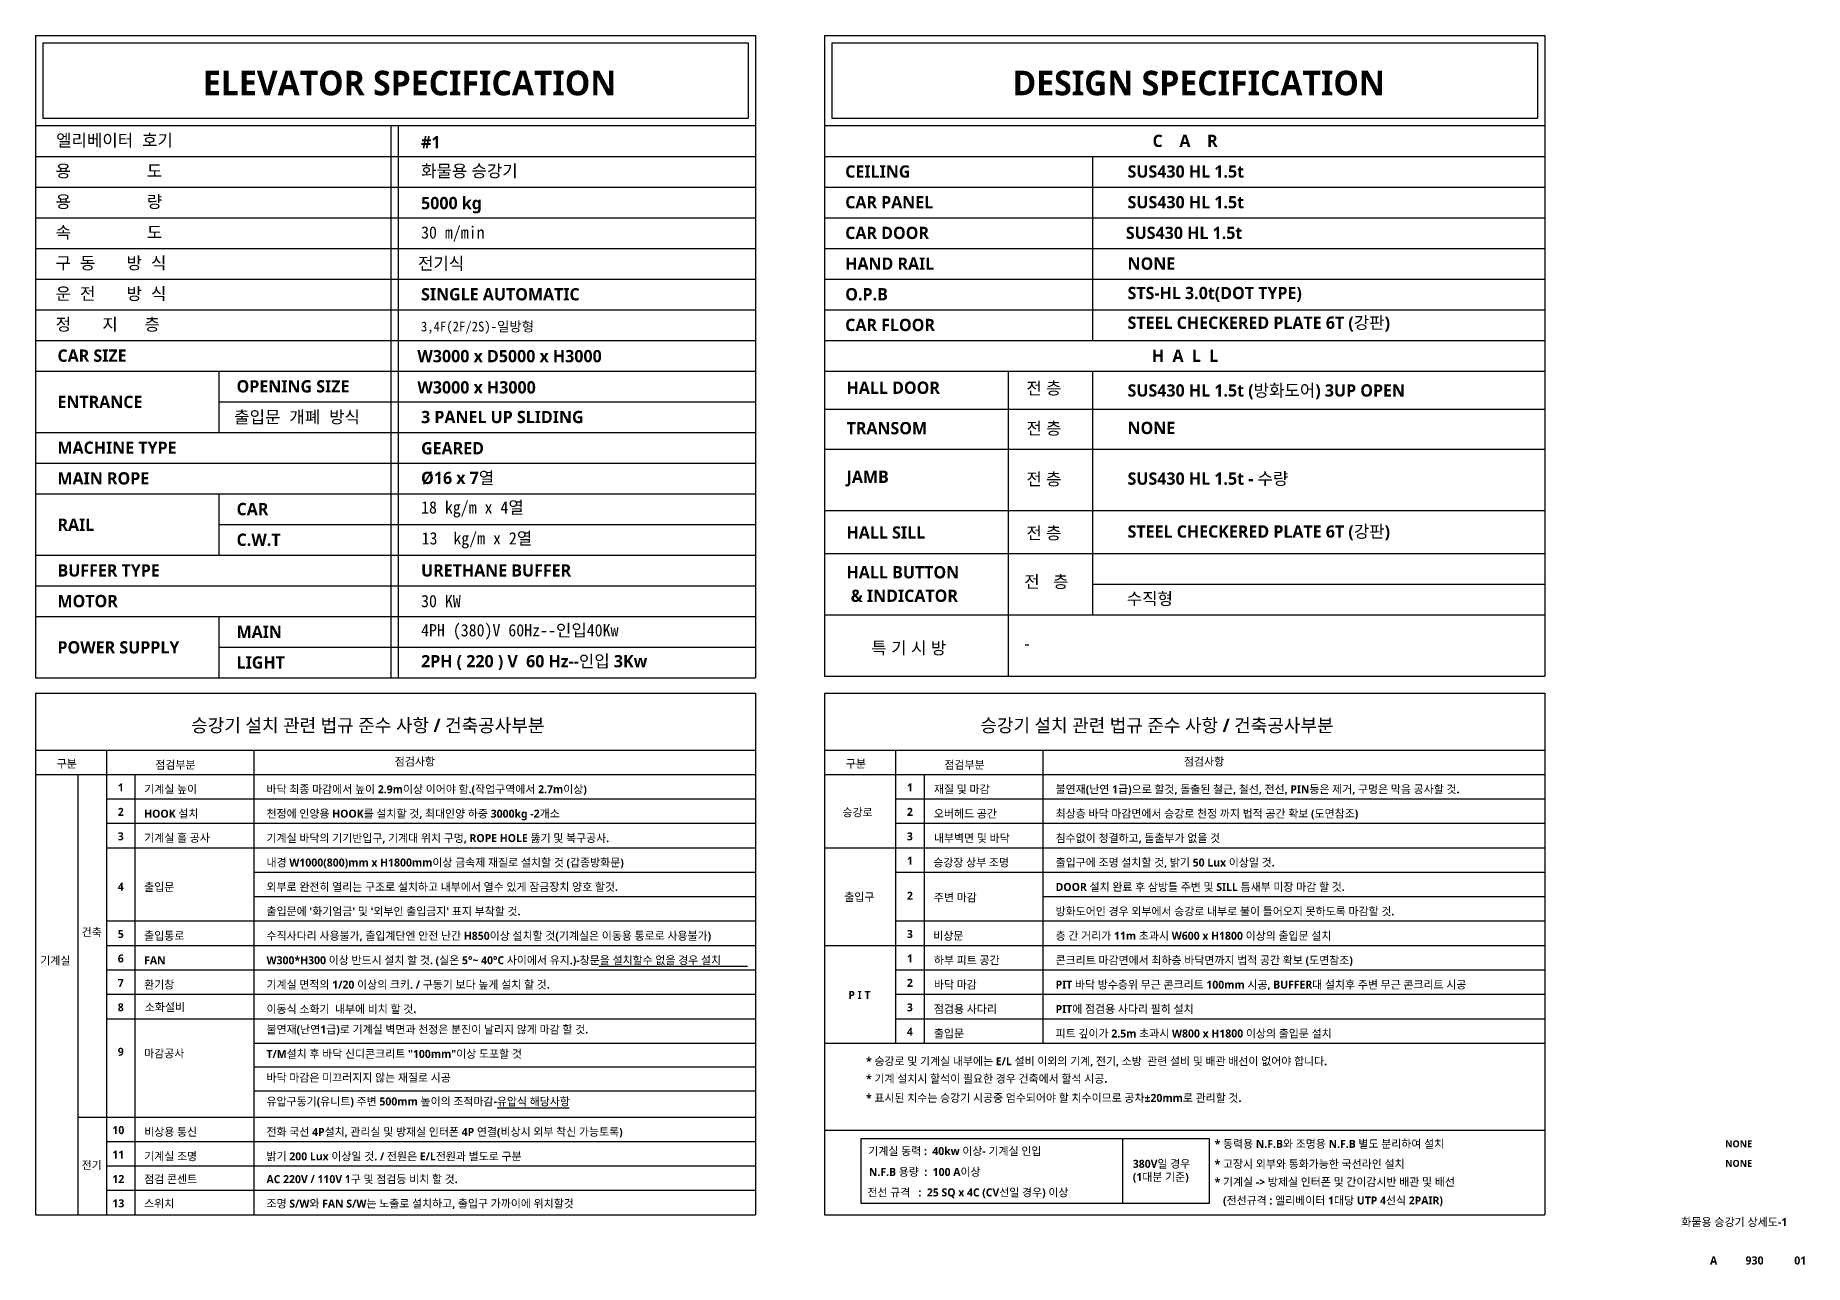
# Model space of a CAD drawing. Header units: millimetres. Extents: x 2370 to 266135, y -585395 to 33485.
# Drawn here: x 2370 to 48362, y 1528 to 33485 of the extents above; entities that cross this region are included whole.
import ezdxf
from ezdxf.enums import TextEntityAlignment as Align

# ---------------------------------------------------------------- set-up
doc = ezdxf.new("R2010")
doc.units = ezdxf.units.MM
doc.layers.add('A-ANNO-TITL', color=7, linetype='Continuous')
doc.layers.add('BOX', color=20, linetype='Continuous', lineweight=25)
doc.styles.add('SH_진천_나눔', font='')
doc.styles.get('SH_진천_나눔').set_extended_font_data('NanumGothic', bold=True)

msp = doc.modelspace()

# ---------------------------------------------------------------- linework, layer by layer
at = {"color": 4}
for p, q in [((2370.2, 33485.3), (2370.2, 16779.6)), ((2370.2, 33485.3), (21093.4, 33485.3)), ((2561.7, 33293.9), (2561.7, 31329.7)), ((2561.7, 33293.9), (20902, 33293.9)), ((20902, 33293.9), (20902, 31329.7)), ((21093.4, 33485.3), (21093.4, 16779.6)), ((22883.7, 33485.3), (22883.7, 16826.9)), ((22883.7, 33485.3), (41606.9, 33485.3)), ((23075.2, 33293.9), (23075.2, 31329.7)), ((23075.2, 33293.9), (41415.5, 33293.9)), ((41415.5, 33293.9), (41415.5, 31329.7)), ((41606.9, 33485.3), (41606.9, 16826.9)), ((2561.7, 31329.7), (20902, 31329.7)), ((23075.2, 31329.7), (41415.5, 31329.7)), ((2370.2, 31138.2), (21093.4, 31138.2)), ((11611.7, 31138.2), (11611.7, 16779.6)), ((11803.1, 31138.2), (11803.1, 16779.6)), ((22883.7, 31138.2), (41606.9, 31138.2)), ((2370.2, 30340.5), (21093.4, 30340.5)), ((22883.7, 30340.5), (41606.9, 30340.5)), ((2370.2, 29542.8), (21093.4, 29542.8)), ((22883.7, 29542.8), (41606.9, 29542.8)), ((2370.2, 28745.1), (21093.4, 28745.1)), ((22883.7, 28745.1), (41606.9, 28745.1)), ((2370.2, 27947.4), (21093.4, 27947.4)), ((22883.7, 27947.4), (41606.9, 27947.4)), ((2370.2, 27149.7), (21093.4, 27149.7)), ((22883.7, 27149.7), (41606.9, 27149.7)), ((2370.2, 26352), (21093.4, 26352)), ((22883.7, 26352), (41606.9, 26352)), ((2370.2, 25554.3), (21093.4, 25554.3)), ((22883.7, 25554.3), (41606.9, 25554.3)), ((2370.2, 24756.6), (21093.4, 24756.6)), ((22883.7, 24756.6), (41606.9, 24756.6)), ((27655, 24756.6), (27655, 16826.9)), ((7141.5, 23958.9), (21093.4, 23958.9)), ((22883.7, 23769.5), (41606.9, 23769.5)), ((2370.2, 23161.2), (21093.4, 23161.2)), ((22883.7, 22731.6), (41606.9, 22731.6)), ((2370.2, 22363.5), (21093.4, 22363.5)), ((2370.2, 21565.8), (21093.4, 21565.8)), ((7141.5, 20768.1), (21093.4, 20768.1)), ((22883.7, 21136.2), (41606.9, 21136.2)), ((2370.2, 19970.4), (21093.4, 19970.4)), ((22883.7, 20017.7), (41606.9, 20017.7)), ((2370.2, 19172.7), (21093.4, 19172.7)), ((29850.1, 19220), (41606.9, 19220)), ((22883.7, 18422.3), (41606.9, 18422.3)), ((2370.2, 18375), (21093.4, 18375)), ((7141.5, 18375), (7141.5, 16779.6)), ((7141.5, 17577.3), (21093.4, 17577.3)), ((2370.2, 16779.6), (21093.4, 16779.6)), ((22883.7, 16826.9), (41606.9, 16826.9)), ((2370.2, 16380.3), (2370.2, 2822.4)), ((2370.2, 16380.3), (21093.4, 16380.3)), ((21093.4, 16380.3), (21093.4, 2822.4)), ((22883.7, 16380.3), (22883.7, 2822.4)), ((22883.7, 16380.3), (41606.9, 16380.3)), ((41606.9, 16380.3), (41606.9, 2822.4)), ((2370.2, 14906.7), (21093.4, 14906.7)), ((4215.6, 14906.7), (4215.6, 2822.4)), ((8047.8, 14906.7), (8047.8, 2822.4)), ((22883.7, 14906.7), (41606.9, 14906.7)), ((2370.2, 14271.7), (21093.4, 14271.7)), ((3474.3, 14271.7), (3474.3, 2822.4)), ((4957, 14271.7), (4957, 2822.4)), ((22883.7, 14271.7), (41606.9, 14271.7)), ((24729.1, 13636.7), (41606.9, 13636.7)), ((24729.1, 13001.7), (41606.9, 13001.7)), ((22883.7, 12366.7), (41606.9, 12366.7)), ((24729.1, 11731.7), (41606.9, 11731.7)), ((28561.3, 11096.7), (41606.9, 11096.7)), ((24729.1, 10461.6), (41606.9, 10461.6)), ((22883.7, 9826.6), (41606.9, 9826.6)), ((24729.1, 9191.6), (41606.9, 9191.6)), ((24729.1, 8556.6), (41606.9, 8556.6)), ((24729.1, 7921.6), (41606.9, 7921.6)), ((22883.7, 7286.6), (41606.9, 7286.6)), ((22883.7, 5019.6), (41606.9, 5019.6)), ((2370.2, 2822.4), (21093.4, 2822.4)), ((22883.7, 2822.4), (41606.9, 2822.4))]:
    msp.add_line(p, q, dxfattribs=at)
at = {"color": 2}
for p, q in [((29850.1, 30340.5), (29850.1, 25554.3)), ((7141.5, 24756.6), (7141.5, 23161.2)), ((29850.1, 24756.6), (29850.1, 18422.3)), ((7141.5, 21565.8), (7141.5, 19970.4))]:
    msp.add_line(p, q, dxfattribs=at)
at = {"color": 3}
for p, q in [((24729.1, 14906.7), (24729.1, 7286.6)), ((28561.3, 14906.7), (28561.3, 7286.6)), ((25470.5, 14271.7), (25470.5, 7286.6)), ((4215.6, 13636.7), (21093.4, 13636.7)), ((4215.6, 13001.7), (21093.4, 13001.7)), ((4215.6, 12366.7), (21093.4, 12366.7)), ((8047.8, 11731.7), (21093.4, 11731.7)), ((8047.8, 11096.7), (21093.4, 11096.7)), ((4215.6, 10461.6), (21093.4, 10461.6)), ((4215.6, 9826.6), (21093.4, 9826.6)), ((17014.8, 9285.7), (20886.4, 9285.7)), ((4215.6, 9191.6), (21093.4, 9191.6)), ((4215.6, 8556.6), (21093.4, 8556.6)), ((4215.6, 7921.6), (21093.4, 7921.6)), ((8047.8, 7286.6), (21093.4, 7286.6)), ((8047.8, 6667.9), (21093.4, 6667.9)), ((8047.8, 6049.2), (21093.4, 6049.2)), ((14373.1, 5605.3), (16247.2, 5605.3)), ((3474.3, 5365.2), (21093.4, 5365.2)), ((4215.6, 4730.2), (21093.4, 4730.2)), ((4215.6, 4095.2), (21093.4, 4095.2)), ((4215.6, 3460.1), (21093.4, 3460.1))]:
    msp.add_line(p, q, dxfattribs=at)
at = {"layer": 'BOX', "color": 20}
msp.add_line((23833, 4805.2), (32886.6, 4805.2), dxfattribs=at)
for points in [[(32886.6, 3117.9), (23833, 3117.9), (23833, 4805.2)], [(30627.6, 4805.2), (30627.6, 3117.9)], [(32886.6, 4805.2), (32886.6, 3117.9)]]:
    msp.add_lwpolyline(points, dxfattribs=at)

# ---------------------------------------------------------------- texts
at = {"color": 3, "style": 'SH_진천_나눔'}
for s, height, p in [('승강기 설치 관련 법규 준수 사항 / 건축공사부분', 343.3, (6420.7, 15374.3)), ('승강기 설치 관련 법규 준수 사항 / 건축공사부분', 343.3, (26934.2, 15374.3)), ('점검사항', 208.06, (11713.3, 14502.1)), ('점검사항', 208.06, (32226.8, 14502.1)), ('구분', 208.06, (2924.9, 14445.8)), ('점검부분', 208.06, (5488.5, 14417.6)), ('구분', 208.06, (23438.4, 14445.8)), ('점검부분', 208.06, (26002, 14417.6)), ('1', 208.1, (4511.9, 13828.3)), ('기계실 높이', 208.06, (5198.3, 13782.6)), ('바닥 최종 마감에서 높이 2.9m이상 이어야 함.(작업구역에서 2.7m이상)', 208.06, (8378.5, 13782.6)), ('1', 208.1, (25025.4, 13828.3)), ('재질 및 마감', 208.06, (25728.6, 13782.6)), ('불연재(난연 1급)으로 할것, 돌출된 철근, 철선, 전선, PIN등은 제거, 구멍은 막음 공사할 것.', 208.06, (28892, 13782.6)), ('2', 208.1, (4511.9, 13193.3)), ('HOOK 설치', 208.06, (5198.3, 13147.5)), ('천정에 인양용 HOOK를 설치할 것, 최대인양 하중 3000kg -2개소', 208.06, (8378.5, 13147.5)), ('승강로', 208.06, (23352, 13180.8)), ('2', 208.1, (25025.4, 13193.3)), ('오버헤드 공간', 208.06, (25728.6, 13147.5)), ('최상층 바닥 마감면에서 승강로 천정 까지 법적 공간 확보 (도면참조)', 208.06, (28892, 13147.5)), ('3', 208.1, (4511.9, 12558.3)), ('기계실 홀 공사', 208.06, (5198.3, 12516.6)), ('기계실 바닥의 기기반입구, 기계대 위치 구멍, ROPE HOLE 뚫기 및 복구공사.', 208.06, (8378.5, 12512.5)), ('3', 208.1, (25025.4, 12558.3)), ('내부벽면 및 바닥', 208.06, (25728.6, 12512.5)), ('침수없이 청결하고, 돌출부가 없을 것', 208.06, (28892, 12512.5)), ('내경 W1000(800)mm x H1800mm이상 금속제 재질로 설치할 것 (갑종방화문) ', 208.06, (8378.5, 11877.5)), ('1', 208.1, (25025.4, 11923.2)), ('승강장 상부 조명', 208.06, (25711.8, 11877.5)), ('출입구에 조명 설치할 것, 밝기 50 Lux 이상일 것.', 208.06, (28892, 11877.5)), ('4', 208.1, (4511.9, 11248.9)), ('출입문 ', 208.06, (5198.3, 11239.3)), ('외부로 완전히 열리는 구조로 설치하고 내부에서 열수 있게 잠금장치 양호 할것. ', 208.06, (8378.5, 11242.5)), ('출입구', 208.06, (23396.8, 10979.3)), ('2', 208.1, (25025.4, 11014.6)), ('주변 마감', 208.06, (25728.6, 10968.9)), ('DOOR 설치 완료 후 삼방틀 주변 및 SILL 틈새부 미장 마감 할 것.', 208.06, (28892, 11242.5)), ("출입문에 '화기엄금' 및 '외부인 출입금지' 표지 부착할 것.", 208.06, (8378.5, 10607.5)), ('방화도어인 경우 외부에서 승강로 내부로 불이 들어오지 못하도록 마감할 것. ', 208.06, (28892, 10607.5)), ('건축', 208.06, (3574, 10067)), ('5', 208.1, (4511.9, 10018.2)), ('출입통로', 208.06, (5198.3, 9972.5)), ('수직사다리 사용불가, 출입계단엔 안전 난간 H850이상 설치할 것(기계실은 이동용 통로로 사용불가) ', 208.06, (8378.5, 9972.5)), ('3', 208.1, (25025.4, 10018.2)), ('비상문', 208.06, (25711.8, 9972.5)), ('층 간 거리가 11m 초과시 W600 x H1800 이상의 출입문 설치', 208.06, (28892, 9972.5)), ('기계실', 208.06, (2498.5, 9330)), ('6', 208.1, (4511.9, 9383.2)), ('FAN', 208.06, (5198.3, 9337.5)), ('W300*H300 이상 반드시 설치 할 것. (실온 5%%D~ 40%%DC 사이에서 유지.)-창문을 설치할수 없을 경우 설치', 208.06, (8378.5, 9337.5)), ('1', 208.1, (25025.4, 9383.2)), ('하부 피트 공간', 208.06, (25728.6, 9337.5)), ('콘크리트 마감면에서 최하층 바닥면까지 법적 공간 확보 (도면참조)', 208.06, (28892, 9337.5)), ('7', 208.1, (4511.9, 8748.2)), ('환기창', 208.06, (5198.3, 8702.4)), ('기계실 면적의 1/20 이상의 크키. / 구동기 보다 높게 설치 할 것.', 208.06, (8378.5, 8702.4)), ('2', 208.1, (25025.4, 8748.2)), ('바닥 마감', 208.06, (25728.6, 8702.4)), ('PIT 바닥 방수층위 무근 콘크리트 100mm 시공, BUFFER대 설치후 주변 무근 콘크리트 시공', 208.06, (28892, 8702.4)), ('8', 208.1, (4511.9, 8113.2)), ('소화설비', 208.06, (5215.1, 8118.3)), ('이동식 소화기  내부에 비치 할 것.', 208.06, (8378.5, 8067.4)), ('P I T', 208.06, (23504.8, 8435.9)), ('3', 208.1, (25025.4, 8113.2)), ('점검용 사다리', 208.06, (25728.6, 8067.4)), ('PIT에 점검용 사다리 필히 설치', 208.06, (28892, 8067.4)), ('불연재(난연1급)로 기계실 벽면과 천정은 분진이 날리지 않게 마감 할 것.', 208.06, (8378.5, 7537.6)), ('4', 208.1, (25025.4, 7478.1)), ('출입문', 208.06, (25728.6, 7432.4)), ('피트 깊이가 2.5m 초과시 W800 x H1800 이상의 출입문 설치', 208.06, (28892, 7432.4)), ('9', 208.1, (4511.9, 6958.6)), ('마감공사', 208.06, (5198.3, 6912.8)), ('T/M설치 후 바닥 신디콘크리트 "100mm"이상 도포할 것', 208.06, (8378.5, 6902.6)), ('* 승강로 및 기계실 내부에는 E/L 설비 이외의 기계, 전기, 소방  관련 설비 및 배관 배선이 없어야 합니다. ', 208.06, (23964, 6712.7)), ('바닥 마감은 미끄러지지 않는 재질로 시공', 208.06, (8378.5, 6284)), ('* 기계 설치시 할석이 필요한 경우 건축에서 할석 시공.', 208.06, (23964, 6256.3)), ('* 표시된 치수는 승강기 시공중 엄수되어야 할 치수이므로 공차%%P20mm로 관리할 것. ', 208.06, (23964, 5757.6)), ('유압구동기(유니트) 주변 500mm 높이의 조적마감-유압식 해당사항', 208.06, (8378.5, 5665.3)), ('10', 208.06, (4371.3, 4921.7)), ('비상용 통신', 208.06, (5198.3, 4875.7)), ('전화 국선 4P설치, 관리실 및 방재실 인터폰 4P 연결(비상시 외부 착신 가능토록)', 208.06, (8378.5, 4875.7)), ('기계실 동력 :  40kw 이상- 기계실 인입', 208.06, (24022.1, 4375.2)), ('* 동력용 N.F.B와 조명용 N.F.B 별도 분리하여 설치 ', 208.06, (33024.9, 4561.9)), ('전기', 208.06, (3574, 4009.7)), ('11', 208.06, (4371.3, 4286.7)), ('기계실 조명', 208.06, (5198.3, 4238.3)), ('밝기 200 Lux 이상일 것. / 전원은 E/L전원과 별도로 구분', 208.06, (8378.5, 4238.3)), (' 380V일 경우 ', 208.06, (30827.8, 4044.3)), ('* 고장시 외부와 통화가능한 국선라인 설치', 208.06, (33024.9, 4041)), ('12', 208.06, (4371.3, 3651.7)), ('점검 콘센트', 208.06, (5198.3, 3645.8)), ('AC 220V / 110V 1구 및 점검등 비치 할 것.', 208.06, (8378.5, 3645.8)), ('N.F.B 용량  :  100 A이상', 208.06, (24038.1, 3832.8)), (' (1대분 기준) ', 208.06, (30827.8, 3702.9)), ('* 기계실 -> 방제실 인터폰 및 간이감시반 배관 및 배선', 208.06, (33024.9, 3573.6)), ('13', 208.06, (4371.3, 3018.1)), ('스위치', 208.06, (5198.3, 3010.8)), ('조명 S/W와 FAN S/W는 노출로 설치하고, 출입구 가까이에 위치할것', 208.06, (8378.5, 3010.8)), ('전선 규격   :  25 SQ x 4C (CV선일 경우) 이상 ', 208.06, (23999.6, 3300.7)), ('(전선규격 : 엘리베이터 1대당 UTP 4선식 2PAIR) ', 208.06, (33243.7, 3091.7))]:
    msp.add_text(s, height=height, dxfattribs=at).set_placement(p)
at = {"color": 2, "style": 'SH_진천_나눔'}
for s, insert, char_height, attachment_point in [('ELEVATOR SPECIFICATION', (12098.5, 32242.5), 638.163, 5), ('DESIGN SPECIFICATION', (32612, 32242.5), 638.163, 5), ('{\\fGulim|b0|i0|c129|p49;엘리베이터  호기}', (2909, 30741.5), 319.082, 4), ('C    A    R', (32257.4, 30741.5), 319.082, 5), ('{\\fGulim|b0|i0|c129|p49;용                 도}', (2896.9, 29943.8), 319.082, 4), ('CEILING', (23422.5, 29943.8), 319.08, 4), ('{\\fGulim|b0|i0|c129|p49;용                 량}', (2896.9, 29146.1), 319.082, 4), ('CAR PANEL', (23422.5, 29146.1), 319.08, 4), ('{\\fGulim|b0|i0|c129|p49;속                 도}', (2896.9, 28348.4), 319.082, 4), ('CAR DOOR', (23422.5, 28348.4), 319.08, 4), ('{\\fGulim|b0|i0|c129|p49;구  동       방  식}', (2896.9, 27550.6), 319.082, 4), ('HAND RAIL', (23422.5, 27550.6), 319.08, 4), ('NONE', (30762.2, 27550.6), 319.08, 4), ('{\\fGulim|b0|i0|c129|p49;운  전       방  식}', (2896.9, 26752.9), 319.082, 4), ('SINGLE AUTOMATIC', (12396.7, 26752.9), 319.082, 4), ('O.P.B', (23422.5, 26752.9), 319.08, 4), ('STS-HL 3.0t(DOT TYPE) ', (30762.2, 26752.9), 319.082, 4), ('{\\fGulim|b0|i0|c129|p49;정       지      층}', (2896.9, 25955.2), 319.082, 4), ('CAR FLOOR', (23422.5, 25955.2), 319.08, 4), ('CAR SIZE', (2944.7, 25157.5), 319.08, 4), ('H  A  L  L', (32257.4, 25157.5), 319.08, 5), ('OPENING SIZE', (7600.3, 24359.8), 319.082, 4), ('HALL DOOR', (23458.2, 24322.8), 319.08, 4), ('{\\fGulim|b0|i0|c129|p2;전} {\\fGulim|b0|i0|c129|p2;층}', (28133.2, 24296.3), 319.082, 4), ('ENTRANCE', (2944.7, 23955), 319.08, 4), ('{\\fGulim|b0|i0|c129|p49;출입문  개폐  방식}', (7539.2, 23546.9), 319.082, 4), ('{\\fGulim|b0|i0|c129|p2;전} {\\fGulim|b0|i0|c129|p2;층}', (28133.2, 23253.2), 319.082, 4), ('TRANSOM', (23458.2, 23272), 319.08, 4), ('NONE', (30762.2, 23278), 319.08, 4), ('MACHINE TYPE', (2944.7, 22764.4), 319.082, 4), ('MAIN ROPE', (2944.7, 21966.7), 319.08, 4), ('JAMB', (23458.2, 21962.9), 319.08, 4), ('{\\fGulim|b0|i0|c129|p2;전} {\\fGulim|b0|i0|c129|p2;층}', (28133.2, 21933.9), 319.082, 4), ('CAR', (7600.3, 21169), 319.08, 4), ('RAIL', (2944.7, 20764.2), 319.08, 4), ('HALL SILL', (23458.2, 20559.7), 319.08, 4), ('{\\fGulim|b0|i0|c129|p2;전} {\\fGulim|b0|i0|c129|p2;층}', (28133.2, 20530.8), 319.082, 4), ('C.W.T', (7600.3, 20371.3), 319.08, 4), ('BUFFER TYPE', (2944.7, 19573.6), 319.082, 4), ('URETHANE BUFFER', (12396.7, 19573.6), 319.082, 4), ('HALL BUTTON', (23458.2, 19526.1), 319.082, 4), ('{\\fGulim|b0|i0|c129|p49;전   \\fGulim|b0|i0|c129|p2;층}', (28075.6, 19265.5), 319.082, 4), ('MOTOR', (2944.7, 18775.9), 319.08, 4), (' & INDICATOR', (23458.2, 18914.4), 319.082, 4), ('{\\fGulim|b0|i0|c129|p50;수직형\\P}', (30740.8, 18823.2), 319.082, 4), ('MAIN', (7600.3, 17978.2), 319.08, 4), ('POWER SUPPLY', (2944.7, 17573.4), 319.082, 4), ('{\\fGulim|b0|i0|c129|p50;특 기 시 방\\P}', (24100.5, 17541.7), 319.082, 4), ('{\\fGulim|b0|i0|c129|p49;-}', (28075.6, 17670.1), 319.082, 4), ('LIGHT', (7600.3, 17180.5), 319.08, 4)]:
    msp.add_mtext(s, dxfattribs=dict(at, insert=insert, char_height=char_height, attachment_point=attachment_point))
at = {"color": 2, "attachment_point": 4, "style": 'SH_진천_나눔'}
for s, insert, char_height, width in [('#1', (12396.7, 30709.7), 319.08, 1483.403), ('화물용 승강기', (12396.7, 29943.8), 319.08, 2871.733), ('SUS430 HL 1.5t ', (30762.2, 29943.8), 319.082, 5126.597), ('5000 kg', (12396.7, 29072.4), 319.08, 2837.973), ('SUS430 HL 1.5t ', (30762.2, 29146.1), 319.082, 6430.199), ('{\\F바탕체.shx;30 m/min}', (12396.7, 28322), 319.082, 5165.164), ('\\pxi-3,l4,t4;SUS430 HL 1.5t ', (30398.1, 28348.4), 319.082, 8070.215), ('{\\F바탕체.shx;전기식}', (12315.9, 27538.3), 319.082, 2108.49), ('STEEL CHECKERED PLATE 6T (강판)', (30762.2, 25980.5), 319.082, 7993.451), ('{\\F바탕체.shx;3,4F(2F/2S)-일방형 }', (12392.2, 25882.6), 255.265, 9363.702), ('W3000 x D5000 x H3000', (12300.3, 25144.8), 319.082, 8274.197), ('W3000 x H3000', (12300.3, 24332.8), 319.082, 8274.197), ('SUS430 HL 1.5t (방화도어) 3UP OPEN ', (30762.2, 24219.3), 319.082, 10866.652), ('3 PANEL UP SLIDING ', (12396.7, 23562.1), 319.082, 6042.566), ('GEARED ', (12396.7, 22750.1), 319.08, 6042.566), ('%%C16 x 7열', (12396.7, 21966.7), 319.08, 6042.566), ('SUS430 HL 1.5t - 수량', (30762.2, 21945.6), 319.082, 8839.348), ('{\\F바탕체.shx;18 kg/m x 4열}', (12396.7, 21162), 319.082, 5361.553), ('STEEL CHECKERED PLATE 6T (강판)', (30762.2, 20551.7), 319.082, 10493.502), ('{\\F바탕체.shx;13  kg/m x 2열}', (12410.9, 20357.4), 319.082, 4971.625), ('{\\F바탕체.shx;30 KW}', (12396.7, 18775.9), 319.082, 2649.279), ('{\\F바탕체.shx;4PH (380)V 60Hz--인입40Kw}', (12396.7, 17978.2), 319.082, 10261.948), ('2PH ( 220 ) V  60 Hz--인입 3Kw', (12396.7, 17180.5), 319.082, 7232.965)]:
    msp.add_mtext(s, dxfattribs=dict(at, insert=insert, char_height=char_height, width=width))
at = {"layer": 'A-ANNO-TITL', "style": 'SH_진천_나눔'}
for s, height, p in [('NONE', 180, (46647.1, 4666.7)), ('NONE', 180, (46647.1, 4160)), ('화물용 승강기 상세도-1', 210, (46534.1, 2638.4)), ('A', 210, (45997.5, 1636.3)), ('930', 210, (47060.2, 1636.3)), ('01', 210, (48249.5, 1636.3))]:
    msp.add_text(s, height=height, dxfattribs=at).set_placement(p, align=Align.MIDDLE)

doc.saveas('drawing.dxf')
